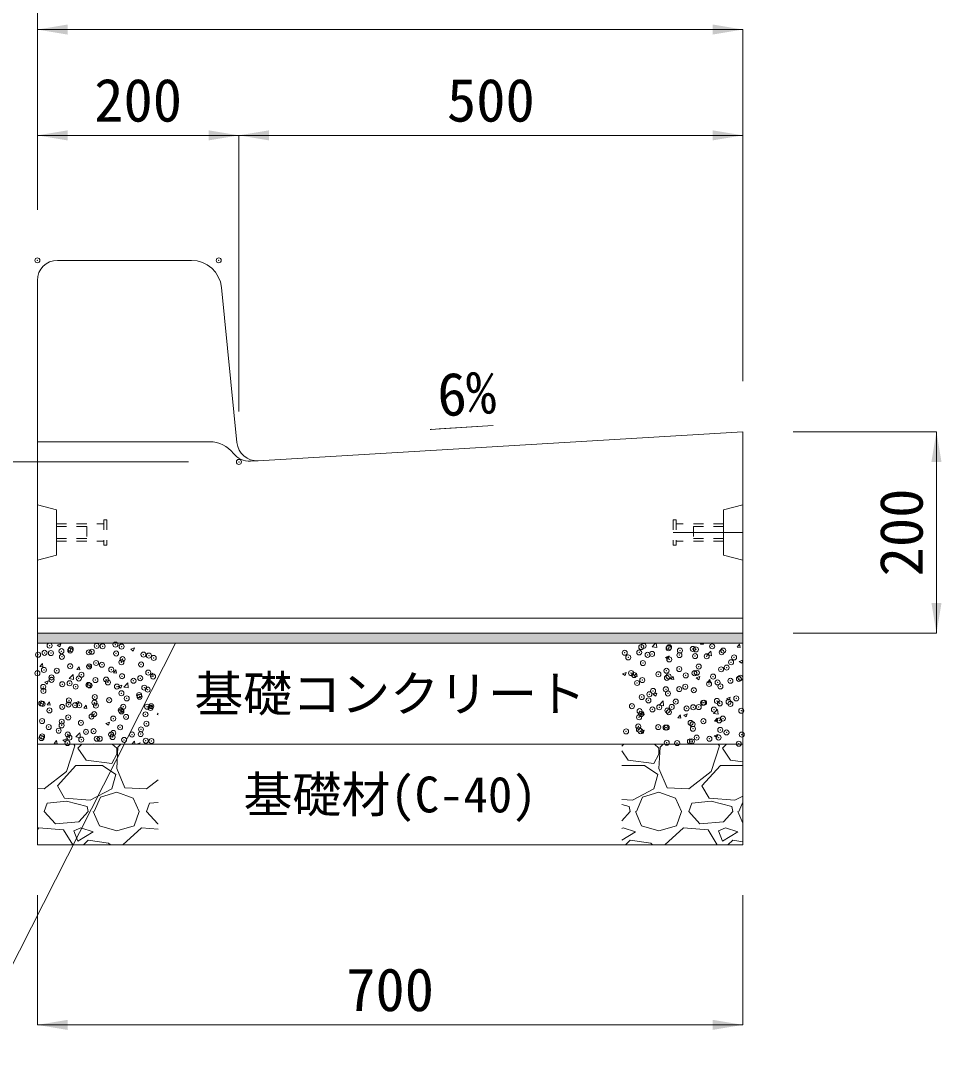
# Model space of a CAD drawing. Units: millimetres at full size. Extents: x 10958 to 21458, y 2125 to 9550.
# Drawn here: x 15869 to 16783, y 3612 to 4629 of the extents above; entities that cross this region are included whole.
import ezdxf
from ezdxf.enums import TextEntityAlignment as Align

# ---------------------------------------------------------------- set-up
doc = ezdxf.new("R2010")
doc.units = ezdxf.units.MM
doc.header["$LTSCALE"] = 10
doc.header["$PDMODE"] = 32
doc.header["$PDSIZE"] = 5
doc.linetypes.add('USER1', pattern=[2, 1, -1])
doc.layers.add('ハッチング_モルタル', color=30, linetype='Continuous')
doc.layers.add('文字', color=41, linetype='Continuous')
for name, color, linetype, lineweight in [('ハッチング_基礎', 150, 'Continuous', 5), ('側溝', 2, 'Continuous', 20), ('寸法線', 7, 'Continuous', 13), ('引出線', 4, 'Continuous', 13), ('舗装・基礎', 3, 'Continuous', 13), ('補助線', 8, 'Continuous', 20), ('部品', 3, 'USER1', 5)]:
    doc.layers.add(name, color=color, linetype=linetype, lineweight=lineweight)
doc.styles.add('ＭＳ ゴシック', font='')
doc.styles.get('ＭＳ ゴシック').set_extended_font_data('MS Gothic')

# ---------------------------------------------------------------- blocks, each defined once
blk = doc.blocks.new('filled_arrow')
at = {"color": 0, "linetype": 'Continuous', "lineweight": -2}
blk.add_solid([(7.5, 1.25), (0, 0), (7.5, -1.25)], dxfattribs=at)
blk = doc.blocks.new('open_arrow')
at = {"color": 0, "linetype": 'Continuous', "lineweight": -2}
blk.add_lwpolyline([(7.5, 1.25), (0, 0), (7.5, -1.25)], dxfattribs=at)

msp = doc.modelspace()

# ---------------------------------------------------------------- hatches: boundary and pattern name
at = {"layer": 'ハッチング_モルタル'}
msp.add_hatch(color=256, dxfattribs=at).paths.add_polyline_path([(16585.64, 4010.84), (16585.64, 4020.84), (15885.64, 4020.84), (15885.64, 4010.84)])

# ---------------------------------------------------------------- linework, layer by layer
at = {"layer": 'ハッチング_基礎'}
for p, q in [((15905.33, 4008.99), (15908.89, 4010.36)), ((15905.33, 4008.98), (15907.86, 4007.28)), ((15907.86, 4007.28), (15908.89, 4010.35)), ((16495.78, 4007.49), (16499, 4010.84)), ((16495.78, 4007.5), (16500.3, 4006.8)), ((16500.29, 4006.79), (16499.82, 4010.84)), ((16543.56, 4010.14), (16544.15, 4010.84)), ((16543.56, 4010.14), (16546.59, 4009.87)), ((16546.57, 4009.87), (16546.39, 4010.84)), ((16579.99, 4006.95), (16582.44, 4009.87)), ((16583.01, 4006.68), (16582.42, 4009.87)), ((15978.34, 4004.92), (15981.9, 4006.29)), ((15978.34, 4004.91), (15980.86, 4003.21)), ((15980.86, 4003.21), (15981.89, 4006.28)), ((16509.06, 3996.9), (16512.62, 3998.26)), ((16511.58, 3995.18), (16512.61, 3998.25)), ((16549.99, 3999.09), (16554.51, 3998.39)), ((16550, 3999.08), (16553.95, 4003.21)), ((16554.51, 3998.38), (16553.95, 4003.21)), ((16579.99, 4006.95), (16583.03, 4006.69)), ((15888.23, 3987.91), (15890.68, 3990.83)), ((15888.23, 3987.91), (15891.26, 3987.64)), ((15891.24, 3987.64), (15890.66, 3990.83)), ((15924.66, 3984.72), (15927.11, 3987.64)), ((15927.68, 3984.45), (15927.09, 3987.64)), ((15935.65, 3988.53), (15938.18, 3986.82)), ((15935.66, 3988.54), (15939.21, 3989.9)), ((15938.18, 3986.82), (15939.21, 3989.89)), ((16509.06, 3996.89), (16511.58, 3995.18)), ((16582.06, 3992.82), (16584.59, 3991.11)), ((16582.07, 3992.83), (16585.62, 3994.19)), ((16584.59, 3991.11), (16585.62, 3994.18)), ((15917.09, 3975.79), (15921.05, 3979.91)), ((15921.61, 3975.09), (15921.05, 3979.91)), ((15924.66, 3984.72), (15927.7, 3984.46)), ((15961.1, 3981.53), (15963.55, 3984.45)), ((15961.1, 3981.53), (15964.14, 3981.27)), ((15964.12, 3981.27), (15963.53, 3984.45)), ((15997.54, 3978.35), (15999.99, 3981.27)), ((15997.54, 3978.35), (16000.57, 3978.08)), ((16000.55, 3978.08), (15999.97, 3981.26)), ((16466.37, 3980.5), (16468.9, 3978.8)), ((16466.38, 3980.51), (16469.93, 3981.88)), ((16468.9, 3978.8), (16469.93, 3981.87)), ((16477.73, 3978.3), (16480.18, 3981.22)), ((16477.73, 3978.3), (16480.77, 3978.04)), ((16480.75, 3978.03), (16480.16, 3981.22)), ((16514.17, 3975.12), (16516.62, 3978.04)), ((16517.18, 3974.85), (16516.6, 3978.03)), ((16539.38, 3976.44), (16542.94, 3977.81)), ((16541.91, 3974.73), (16542.94, 3977.8)), ((15892.97, 3972.15), (15896.53, 3973.52)), ((15892.97, 3972.14), (15895.5, 3970.44)), ((15895.5, 3970.44), (15896.53, 3973.51)), ((15917.09, 3975.8), (15921.61, 3975.09)), ((15965.98, 3968.09), (15969.54, 3969.45)), ((15965.98, 3968.08), (15968.5, 3966.37)), ((15968.5, 3966.37), (15969.53, 3969.44)), ((15971.31, 3967.38), (15975.27, 3971.5)), ((15971.31, 3967.39), (15975.82, 3966.69)), ((15975.82, 3966.68), (15975.26, 3971.5)), ((16514.17, 3975.12), (16517.21, 3974.85)), ((16539.38, 3976.43), (16541.91, 3974.73)), ((16550.61, 3971.93), (16553.05, 3974.85)), ((16550.61, 3971.93), (16553.64, 3971.66)), ((16553.62, 3971.66), (16553.03, 3974.84)), ((16496.7, 3960.06), (16500.26, 3961.42)), ((16496.7, 3960.05), (16499.22, 3958.34)), ((16499.22, 3958.34), (16500.25, 3961.41)), ((16569.71, 3955.99), (16573.26, 3957.36)), ((16572.23, 3954.28), (16573.26, 3957.35)), ((15895.28, 3949.7), (15897.72, 3952.62)), ((15895.28, 3949.7), (15898.31, 3949.43)), ((15898.29, 3949.43), (15897.71, 3952.61)), ((15923.29, 3951.69), (15925.82, 3949.99)), ((15923.3, 3951.7), (15926.85, 3953.07)), ((15925.82, 3949.99), (15926.85, 3953.06)), ((15931.71, 3946.51), (15934.16, 3949.43)), ((15931.71, 3946.51), (15934.75, 3946.25)), ((15934.73, 3946.24), (15934.14, 3949.43)), ((15968.15, 3943.32), (15970.6, 3946.24)), ((15971.17, 3943.05), (15970.58, 3946.24)), ((15996.3, 3947.63), (15999.86, 3949)), ((15996.3, 3947.62), (15998.83, 3945.92)), ((15998.83, 3945.92), (15999.86, 3948.99)), ((16502.51, 3949.6), (16507.03, 3948.9)), ((16502.52, 3949.6), (16506.47, 3953.72)), ((16507.03, 3948.9), (16506.47, 3953.72)), ((16569.7, 3955.98), (16572.23, 3954.28)), ((15968.15, 3943.32), (15971.19, 3943.06)), ((16004.59, 3940.14), (16005.64, 3941.39)), ((16004.59, 3940.14), (16005.64, 3940.04)), ((16484.78, 3940.09), (16487.23, 3943.01)), ((16484.78, 3940.09), (16487.82, 3939.83)), ((16487.8, 3939.82), (16487.21, 3943.01)), ((16521.22, 3936.91), (16523.67, 3939.82)), ((16521.22, 3936.9), (16524.25, 3936.64)), ((16524.23, 3936.64), (16523.65, 3939.82)), ((16527.02, 3939.61), (16530.58, 3940.97)), ((16527.02, 3939.6), (16529.55, 3937.89)), ((16529.55, 3937.89), (16530.58, 3940.96)), ((16556.73, 3941.19), (16560.69, 3945.31)), ((16556.73, 3941.2), (16561.25, 3940.5)), ((16557.65, 3933.72), (16560.1, 3936.64)), ((16560.67, 3933.45), (16560.08, 3936.63)), ((16561.25, 3940.49), (16560.68, 3945.31)), ((15953.62, 3931.25), (15957.18, 3932.61)), ((15953.62, 3931.24), (15956.14, 3929.53)), ((15956.14, 3929.53), (15957.17, 3932.6)), ((16557.65, 3933.72), (16560.69, 3933.45)), ((15910.94, 3914.86), (15914.49, 3916.23)), ((15913.46, 3913.15), (15914.49, 3916.22)), ((15923.83, 3917.9), (15927.78, 3922.02)), ((15923.83, 3917.9), (15928.34, 3917.2)), ((15928.34, 3917.19), (15927.78, 3922.02)), ((16484.34, 3923.22), (16487.9, 3924.59)), ((16484.34, 3923.21), (16486.86, 3921.51)), ((16486.86, 3921.51), (16487.89, 3924.58)), ((16557.34, 3919.14), (16559.87, 3917.44)), ((16557.35, 3919.15), (16560.9, 3920.52)), ((16559.87, 3917.44), (16560.9, 3920.51)), ((15902.32, 3911.49), (15904.77, 3914.41)), ((15902.32, 3911.49), (15905.36, 3911.22)), ((15905.34, 3911.22), (15904.75, 3914.4)), ((15910.93, 3914.85), (15913.46, 3913.15)), ((15914.69, 3883.58), (15922.82, 3908.98)), ((15922.82, 3908.98), (15921.68, 3910.84)), ((15929.76, 3910.84), (15925.86, 3906.95)), ((15925.86, 3906.95), (15933.99, 3894.76)), ((15940.9, 3910.84), (15941.21, 3911.22)), ((15941.26, 3910.84), (15941.19, 3911.21)), ((15964.47, 3906.95), (15960.02, 3910.84)), ((15965.49, 3907.96), (15964.47, 3886.63)), ((15964.47, 3900.85), (15964.47, 3906.95)), ((15968.64, 3910.84), (15965.49, 3907.96)), ((15979.35, 3910.84), (15982, 3913.61)), ((15982.32, 3910.84), (15982, 3913.61)), ((15984.07, 3910.84), (15987.5, 3912.16)), ((15987.06, 3910.84), (15987.5, 3912.15)), ((16467.76, 3910.84), (16465.64, 3908.72)), ((16502.47, 3906.95), (16498.02, 3910.84)), ((16503.49, 3907.96), (16502.47, 3886.63)), ((16502.47, 3900.85), (16502.47, 3906.95)), ((16506.64, 3910.84), (16503.49, 3907.96)), ((16554.29, 3883.58), (16562.42, 3908.98)), ((16562.42, 3908.98), (16561.28, 3910.84)), ((16569.36, 3910.84), (16565.46, 3906.95)), ((16565.46, 3906.95), (16573.59, 3894.76)), ((15959.39, 3891.71), (15964.47, 3900.85)), ((16465.64, 3904.28), (16471.99, 3894.76)), ((16497.39, 3891.71), (16502.47, 3900.85)), ((15905.54, 3869.36), (15923.83, 3889.68)), ((15923.83, 3889.68), (15950.25, 3889.68)), ((15933.99, 3894.76), (15959.39, 3891.71)), ((15950.25, 3889.68), (15963.46, 3880.53)), ((15964.47, 3886.63), (15972.6, 3867.32)), ((16465.64, 3889.68), (16488.25, 3889.68)), ((16471.99, 3894.76), (16497.39, 3891.71)), ((16488.25, 3889.68), (16501.46, 3880.53)), ((16502.47, 3886.63), (16510.6, 3867.32)), ((16545.14, 3869.36), (16563.43, 3889.68)), ((16563.43, 3889.68), (16585.64, 3889.68)), ((16573.59, 3894.76), (16585.64, 3893.31)), ((15892.34, 3866.31), (15914.69, 3883.58)), ((15963.46, 3880.53), (15959.39, 3866.31)), ((15993.94, 3866.31), (16005.64, 3875.35)), ((16501.46, 3880.53), (16497.39, 3866.31)), ((16531.94, 3866.31), (16554.29, 3883.58)), ((15885.64, 3866.63), (15892.34, 3866.31)), ((15912.66, 3857.16), (15905.54, 3869.36)), ((15959.39, 3866.31), (15938.06, 3855.13)), ((15972.6, 3867.32), (15993.94, 3866.31)), ((16497.39, 3866.31), (16476.06, 3855.13)), ((16510.6, 3867.32), (16531.94, 3866.31)), ((16552.26, 3857.16), (16545.14, 3869.36)), ((15938.06, 3855.13), (15912.66, 3857.16)), ((15942.12, 3843.96), (15948.22, 3858.18)), ((15948.22, 3858.18), (15964.47, 3863.26)), ((15964.47, 3863.26), (15980.73, 3857.16)), ((15980.73, 3857.16), (15986.82, 3843.96)), ((16476.06, 3855.13), (16465.64, 3855.96)), ((16480.12, 3843.96), (16486.22, 3858.18)), ((16486.22, 3858.18), (16502.47, 3863.26)), ((16502.47, 3863.26), (16518.73, 3857.16)), ((16518.73, 3857.16), (16524.82, 3843.96)), ((16577.66, 3855.13), (16552.26, 3857.16)), ((16585.64, 3859.31), (16577.66, 3855.13)), ((15892.34, 3843.96), (15895.38, 3852.08)), ((15914.69, 3854.12), (15895.38, 3852.08)), ((15935.01, 3849.04), (15914.69, 3854.12)), ((15936.02, 3843.96), (15935.01, 3849.04)), ((15993.94, 3843.96), (15996.98, 3852.08)), ((16005.64, 3852.99), (15996.98, 3852.08)), ((16473.01, 3849.04), (16465.64, 3850.88)), ((16474.02, 3843.96), (16473.01, 3849.04)), ((16531.94, 3843.96), (16534.98, 3852.08)), ((16554.29, 3854.12), (16534.98, 3852.08)), ((16574.61, 3849.04), (16554.29, 3854.12)), ((16575.62, 3843.96), (16574.61, 3849.04)), ((16581.72, 3843.96), (16585.64, 3853.1)), ((15903.51, 3831.76), (15892.34, 3843.96)), ((15936.02, 3843.96), (15926.88, 3833.8)), ((15941.1, 3843.96), (15947.2, 3829.73)), ((15981.74, 3829.73), (15986.82, 3843.96)), ((16005.11, 3831.76), (15993.94, 3843.96)), ((16474.02, 3843.96), (16465.64, 3834.64)), ((16479.1, 3843.96), (16485.2, 3829.73)), ((16519.74, 3829.73), (16524.82, 3843.96)), ((16543.11, 3831.76), (16531.94, 3843.96)), ((16575.62, 3843.96), (16566.48, 3833.8)), ((16580.7, 3843.96), (16585.64, 3832.44)), ((15887.26, 3827.7), (15885.64, 3826.22)), ((15911.64, 3825.67), (15887.26, 3827.7)), ((15926.88, 3833.8), (15903.51, 3831.76)), ((15920.7, 3810.84), (15911.64, 3825.67)), ((15928.91, 3827.7), (15921.8, 3824.65)), ((15921.8, 3824.65), (15925.86, 3814.49)), ((15941.1, 3823.64), (15928.91, 3827.7)), ((15947.2, 3829.73), (15964.47, 3824.65)), ((15964.47, 3824.65), (15981.74, 3829.73)), ((15988.86, 3827.7), (15970.39, 3810.84)), ((16005.64, 3826.3), (15988.86, 3827.7)), ((16005.64, 3831.81), (16005.11, 3831.76)), ((16466.91, 3827.7), (16465.64, 3827.15)), ((16479.1, 3823.64), (16466.91, 3827.7)), ((16485.2, 3829.73), (16502.47, 3824.65)), ((16502.47, 3824.65), (16519.74, 3829.73)), ((16526.86, 3827.7), (16508.39, 3810.84)), ((16551.24, 3825.67), (16526.86, 3827.7)), ((16566.48, 3833.8), (16543.11, 3831.76)), ((16560.3, 3810.84), (16551.24, 3825.67)), ((16568.51, 3827.7), (16561.4, 3824.65)), ((16561.4, 3824.65), (16565.46, 3814.49)), ((16580.7, 3823.64), (16568.51, 3827.7)), ((15925.86, 3814.49), (15941.1, 3823.64)), ((15936.02, 3815.51), (15931.36, 3810.84)), ((15956.34, 3812.46), (15936.02, 3815.51)), ((16465.64, 3815.56), (16479.1, 3823.64)), ((16474.02, 3815.51), (16469.36, 3810.84)), ((16494.34, 3812.46), (16474.02, 3815.51)), ((16565.46, 3814.49), (16580.7, 3823.64)), ((16575.62, 3815.51), (16570.96, 3810.84)), ((16585.64, 3814.01), (16575.62, 3815.51)), ((15958.19, 3810.84), (15956.34, 3812.46)), ((16496.19, 3810.84), (16494.34, 3812.46))]:
    msp.add_line(p, q, dxfattribs=at)
for p in [(15897.8, 4008.59), (15918.84, 4004.97), (15944.5, 4008.22), (15950.4, 4007.9), (15963.11, 4009.57), (15969.23, 4007.61), (16484.92, 4007.1), (16487.17, 4008.21), (16512.04, 4005.95), (16512.49, 4006.87), (16536.02, 4005.31), (16539.15, 4004.81), (16555.25, 4007.84), (15886.36, 3999.47), (15892.76, 4001.39), (15899.07, 4001.14), (15909.57, 4003.05), (15909.97, 3997.44), (15918.31, 4003.67), (15936.69, 4001.9), (15939.6, 4002.52), (15963.8, 4000.75), (15970.27, 3995.12), (15990.92, 3999.61), (15996.35, 3998.7), (16001.07, 3996.29), (16468.51, 4001.42), (16471.98, 3996.87), (16482.86, 4001.78), (16491.22, 3999.41), (16495.63, 4000.27), (16512.64, 3994.88), (16522.75, 3999.13), (16523.3, 4003.63), (16538.3, 3998.13), (16549.87, 3997.98), (16564.68, 4001.94), (16566.27, 4003.66), (16576.98, 3996.84), (15892.14, 3984.48), (15918.22, 3988.06), (15937.03, 3987.86), (15943.88, 3991.31), (15949.75, 3989.53), (15959, 3984.75), (15968.99, 3992.07), (15988.63, 3989.83), (16486.56, 3991.3), (16522.65, 3985.27), (16541.89, 3987.8), (16564.06, 3985.03), (16569.64, 3986.73), (16573.97, 3992.03), (15885.71, 3981.1), (15899.68, 3977.09), (15899.75, 3974.57), (15904.95, 3983.64), (15926.79, 3975.94), (15929.37, 3979.66), (15943.26, 3974.4), (15953.91, 3974.8), (15969.65, 3978.21), (15987.71, 3976.26), (15995.73, 3981.79), (16000.43, 3977.93), (16474.81, 3981.28), (16477.85, 3979.37), (16485.94, 3974.39), (16501.93, 3980.13), (16509.93, 3983.59), (16510.39, 3976.56), (16512.02, 3977.97), (16529.05, 3978.98), (16537.68, 3981.22), (16540.02, 3981.64), (16556.17, 3977.84), (16581.82, 3975.57), (16583.28, 3976.69), (15891.52, 3967.57), (15910.39, 3970.26), (15917.6, 3971.15), (15923.67, 3967.82), (15936.39, 3969.5), (15937.5, 3969.12), (15955.63, 3972.03), (15964.62, 3967.97), (15981.03, 3973.65), (15991.74, 3966.83), (15995.11, 3964.87), (16480.77, 3971.47), (16509.29, 3965.23), (16522.56, 3965.4), (16528.53, 3967.77), (16537.06, 3964.31), (16552.19, 3970.49), (16560.61, 3971.99), (16563.45, 3968.12), (16573.33, 3973.66), (15891.59, 3963.6), (15916.99, 3954.24), (15942.65, 3957.49), (15956.9, 3954.44), (15969.03, 3961.3), (15974.34, 3956.22), (15986.53, 3959.52), (15987.06, 3957.89), (16485.32, 3957.48), (16492.04, 3954.17), (16492.94, 3960.32), (16496.57, 3963.56), (16511.4, 3961.06), (16579.2, 3956.16), (15889.57, 3951.26), (15890.9, 3950.66), (15897.65, 3944.26), (15910.31, 3947.79), (15916.69, 3950.12), (15923.02, 3949.46), (15927.28, 3949.35), (15942.26, 3952), (15943.8, 3948.97), (15968.41, 3944.39), (15970.92, 3947.83), (15994.49, 3947.96), (15998.04, 3946.68), (15998.7, 3948.37), (16475.63, 3948.49), (16495.92, 3945.2), (16502.75, 3947.35), (16510.79, 3944.15), (16515.16, 3947.73), (16519.16, 3953.03), (16529.87, 3946.2), (16536.44, 3947.4), (16541.97, 3947.63), (16546.27, 3951.88), (16547.25, 3951.95), (16556.98, 3945.06), (16559.96, 3953.63), (16562.83, 3951.21), (16571.59, 3952.71), (16573.39, 3950.73), (16584.1, 3943.91), (15890.29, 3933.75), (15916.37, 3937.33), (15939.45, 3938.2), (15942.03, 3940.58), (15960.98, 3936.18), (15969.08, 3943.28), (15973.7, 3937.86), (15992.94, 3940.39), (16482.71, 3937.46), (16483.21, 3943.52), (16484.7, 3940.57), (16512.34, 3942.54), (16546.6, 3933.59), (16562.21, 3934.3), (16565.84, 3936.12), (15896.94, 3927.75), (15906.79, 3924.16), (15909.66, 3929.43), (15909.82, 3933.11), (15928.9, 3931.96), (15941.41, 3923.67), (15967.79, 3927.48), (15988.48, 3925.5), (15993.88, 3931.05), (16469.84, 3923.49), (16481.93, 3928.35), (16482.56, 3925.16), (16484.08, 3923.66), (16501.8, 3927.69), (16509.05, 3927.2), (16510.17, 3927.24), (16533.88, 3931.92), (16535.83, 3930.49), (16536.17, 3926.06), (16563.29, 3924.91), (15889.67, 3916.84), (15890.39, 3918.48), (15915.75, 3920.41), (15917.51, 3917.34), (15929.22, 3915.33), (15933.91, 3923.01), (15944.62, 3916.19), (15947.62, 3916.15), (15958.85, 3920.42), (15960.33, 3917.82), (15961.03, 3921.87), (15971.74, 3915.04), (15979.57, 3920.35), (15988.15, 3920.72), (15993.26, 3914.14), (15998.86, 3913.9), (16533.24, 3913.56), (16535.21, 3913.58), (16539.87, 3917.32), (16552.47, 3916.09), (16561.59, 3917.39), (16569.49, 3922.4), (16584.56, 3920.31), (15915.53, 3911.92), (16510.24, 3912.23), (16520.52, 3911.88), (16581.67, 3911.25)]:
    msp.add_point(p, dxfattribs=at)
at = {"layer": '側溝'}
for p, q in [((16038.49, 4390.84), (15905.64, 4390.84)), ((15885.64, 4020.84), (15885.64, 4370.84)), ((16068.34, 4363.83), (16083.73, 4209.97)), ((16585.64, 4220.84), (16104.83, 4192)), ((16585.64, 4020.84), (16585.64, 4220.84)), ((16056.49, 4210.84), (15885.64, 4210.84)), ((16585.64, 4020.84), (15885.64, 4020.84))]:
    msp.add_line(p, q, dxfattribs=at)
at = {"layer": '側溝', "linetype": 'USER1', "lineweight": 9}
msp.add_line((16104.83, 4192), (16097.19, 4191.54), dxfattribs=at)
at = {"layer": '側溝', "lineweight": 9}
for p, q in [((15885.64, 4148.34), (15904.64, 4143.34)), ((15904.64, 4143.34), (15904.64, 4098.34)), ((16585.64, 4148.34), (16566.64, 4143.34)), ((16566.64, 4143.34), (16566.64, 4098.34)), ((15904.64, 4098.34), (15885.64, 4093.34)), ((16566.64, 4098.34), (16585.64, 4093.34)), ((16585.64, 4035.84), (15885.64, 4035.84))]:
    msp.add_line(p, q, dxfattribs=at)
at = {"layer": '側溝'}
for centre, radius, start, end in [((15905.64, 4370.84), 20, 90, 180), ((16038.49, 4360.84), 30, 5.71059, 90), ((16056.49, 4180.84), 30, 37.81677, 90), ((16103.63, 4211.96), 20, 185.71059, 273.43363), ((16095.99, 4211.5), 20, 217.81677, 273.43363)]:
    msp.add_arc(centre, radius, start, end, dxfattribs=at)
at = {"layer": '寸法線'}
for p, q in [((15885.64, 4619.84), (15885.64, 4897.11)), ((16585.64, 4619.84), (15885.64, 4619.84)), ((15885.64, 4440.84), (15885.64, 4619.84)), ((16585.64, 4270.84), (16585.64, 4619.84)), ((16085.64, 4514.84), (15885.64, 4514.84)), ((15885.64, 4440.84), (15885.64, 4514.84)), ((16585.64, 4514.84), (16085.64, 4514.84)), ((16085.64, 4240.84), (16085.64, 4514.84)), ((16085.64, 4240.84), (16085.64, 4514.84)), ((16585.64, 4270.84), (16585.64, 4514.84)), ((16635.64, 4220.84), (16777.82, 4220.84)), ((16777.82, 4220.84), (16777.82, 4020.84)), ((16035.64, 4190.84), (15693.46, 4190.84)), ((16035.64, 4190.84), (15693.46, 4190.84)), ((16635.64, 4020.84), (16777.82, 4020.84)), ((15885.64, 3760.84), (15885.64, 3632.26)), ((16585.64, 3760.84), (16585.64, 3632.26)), ((15885.64, 3632.26), (16585.64, 3632.26))]:
    msp.add_line(p, q, dxfattribs=at)
at = {"layer": '引出線'}
for points in [[(16275.3, 4223.11), (16337.86, 4226.98), (16284.51, 4223.68)], [(16022.81, 4010.84), (15819.97, 3611.79), (15362.56, 3611.79)]]:
    msp.add_lwpolyline(points, dxfattribs=at)
at = {"layer": '舗装・基礎'}
for points in [[(15885.64, 4020.84), (16585.64, 4020.84), (16585.64, 4010.84), (15885.64, 4010.84)], [(15885.64, 4010.84), (16585.64, 4010.84), (16585.64, 3910.84), (15885.64, 3910.84)], [(15885.64, 3910.84), (16585.64, 3910.84), (16585.64, 3810.84), (15885.64, 3810.84)]]:
    msp.add_lwpolyline(points, close=True, dxfattribs=at)
at = {"layer": '補助線', "color": 1}
msp.add_line((16585.64, 4120.84), (16516.64, 4120.84), dxfattribs=at)
at = {"layer": '補助線'}
for p in [(15885.64, 4390.84), (16065.64, 4390.84), (16085.64, 4190.84)]:
    msp.add_point(p, dxfattribs=at)
at = {"layer": '部品'}
for p, q in [((15904.64, 4129.34), (15951.64, 4129.34)), ((15951.64, 4133.34), (15951.64, 4108.34)), ((15951.64, 4133.34), (15954.64, 4133.34)), ((15954.64, 4133.34), (15954.64, 4108.34)), ((16516.64, 4133.34), (16516.64, 4108.34)), ((16519.64, 4133.34), (16516.64, 4133.34)), ((16519.64, 4133.34), (16519.64, 4108.34)), ((16566.64, 4129.34), (16519.64, 4129.34)), ((15904.64, 4126.84), (15934.64, 4126.84)), ((15934.64, 4126.84), (15934.64, 4114.84)), ((16536.64, 4126.84), (16536.64, 4114.84)), ((16566.64, 4126.84), (16536.64, 4126.84)), ((15904.64, 4114.84), (15934.64, 4114.84)), ((15904.64, 4112.34), (15951.64, 4112.34)), ((16566.64, 4112.34), (16519.64, 4112.34)), ((16566.64, 4114.84), (16536.64, 4114.84)), ((15951.64, 4108.34), (15954.64, 4108.34)), ((16519.64, 4108.34), (16516.64, 4108.34))]:
    msp.add_line(p, q, dxfattribs=at)

# ---------------------------------------------------------------- block references
at = {"layer": '寸法線', "xscale": 4, "yscale": 4}
for p in [(15885.64, 4619.84), (15885.64, 4514.84), (16085.64, 4514.84), (15885.64, 3632.26)]:
    msp.add_blockref('filled_arrow', p, dxfattribs=at)
for p, rotation in [((16585.64, 4619.84), 180), ((16085.64, 4514.84), 180), ((16585.64, 4514.84), 180), ((16777.82, 4220.84), 270), ((16777.82, 4020.84), 90), ((16585.64, 3632.26), 180)]:
    msp.add_blockref('filled_arrow', p, dxfattribs=dict(at, rotation=rotation))
at = {"layer": '引出線', "xscale": 0.133, "yscale": 0.133}
for name, p, rotation in [('open_arrow', (16275.3, 4223.11), 3.5), ('filled_arrow', (16022.81, 4010.84), 243.1)]:
    msp.add_blockref(name, p, dxfattribs=dict(at, rotation=rotation))

# ---------------------------------------------------------------- texts
at = {"layer": '寸法線', "style": 'ＭＳ ゴシック'}
for s, p in [('200', (15985.64, 4549.84)), ('500', (16335.64, 4549.84)), ('700', (16235.64, 3667.26))]:
    msp.add_text(s, height=42.72, dxfattribs=at).set_placement(p, align=Align.MIDDLE_CENTER)
msp.add_text('200', height=42.72, rotation=90, dxfattribs=at).set_placement((16742.82, 4120.84), align=Align.MIDDLE_CENTER)
at = {"layer": '引出線', "style": 'ＭＳ ゴシック'}
msp.add_text('6%', height=42.72, rotation=3.54, dxfattribs=at).set_placement((16281.12, 4278.49), align=Align.TOP_LEFT)
at = {"layer": '文字', "style": 'ＭＳ ゴシック'}
for s, p in [('基礎コンクリート', (16235.64, 3960.84)), ('基礎材(C-40)', (16235.64, 3860.84))]:
    msp.add_text(s, height=35.6, dxfattribs=at).set_placement(p, align=Align.MIDDLE_CENTER)

doc.saveas('drawing.dxf')
